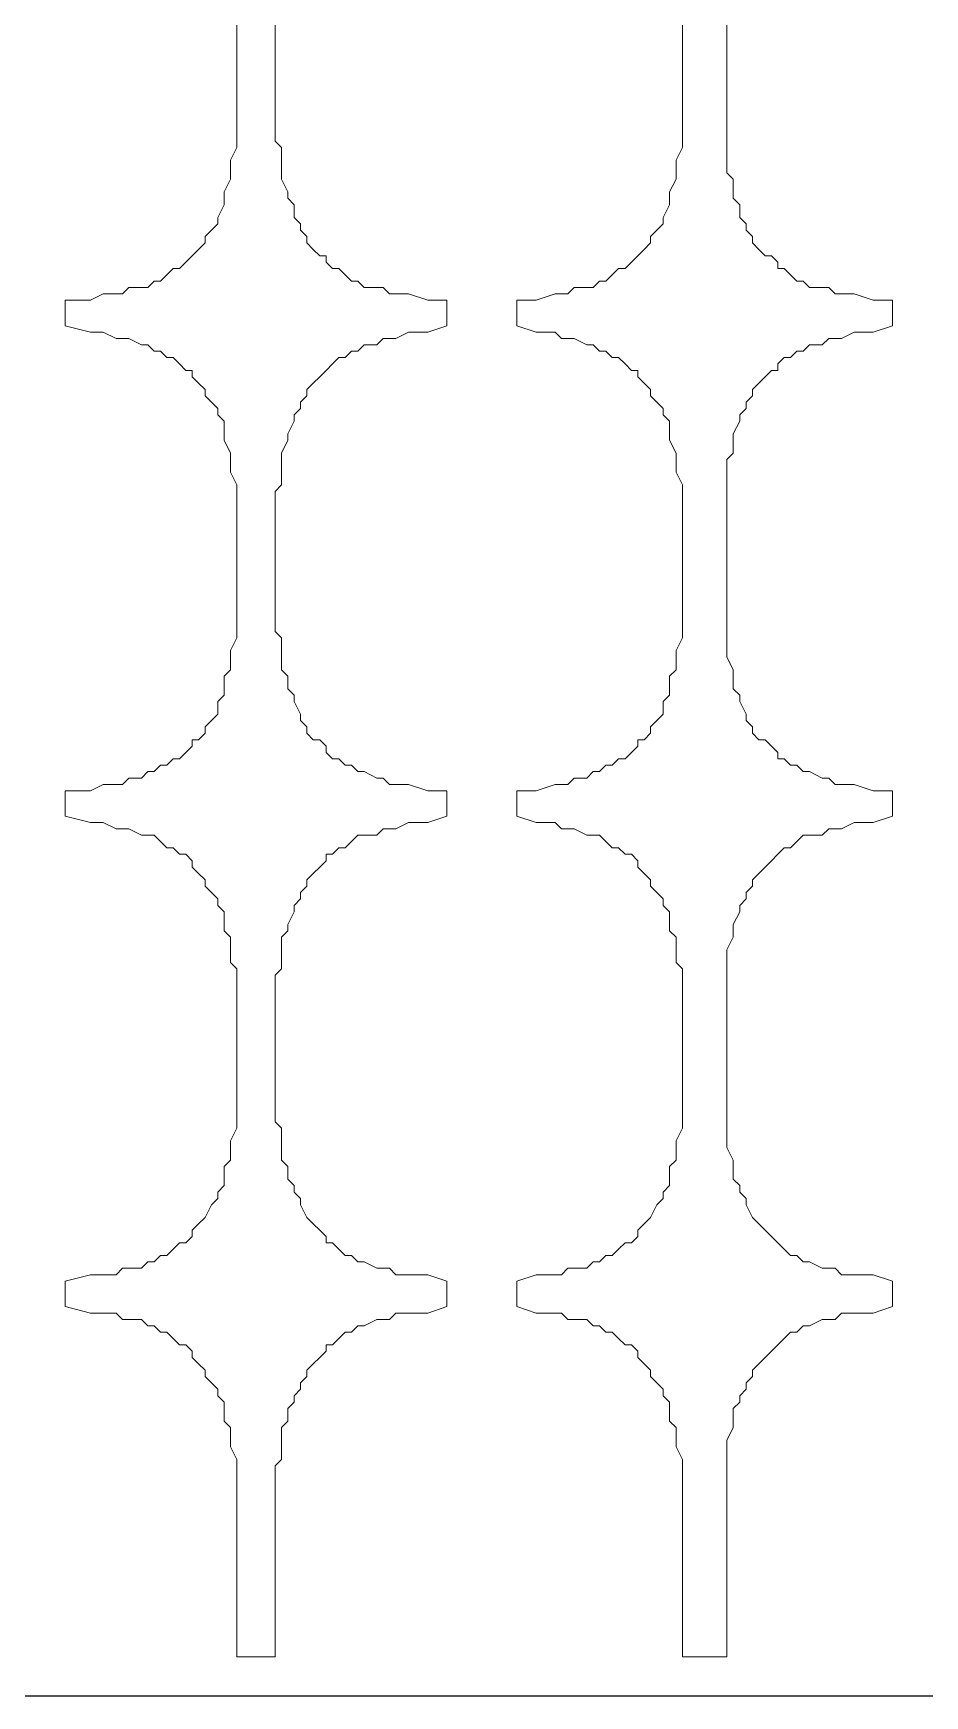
# Model space of a CAD drawing. Extents: x -66030 to 95157, y -13132 to 45879.
# Drawn here: x 20769 to 21317, y 24423 to 25442 of the extents above; entities that cross this region are included whole.
import ezdxf

# ---------------------------------------------------------------- set-up
doc = ezdxf.new("R2010")
doc.units = 0
doc.header["$LTSCALE"] = 100
doc.header["$MEASUREMENT"] = 0
doc.layers.get('0').update_dxf_attribs({"linetype": 'CONTINUOUS'})
doc.layers.add('3', color=11, linetype='CONTINUOUS')

msp = doc.modelspace()

# ---------------------------------------------------------------- linework, layer by layer
at = {"lineweight": 0}
for points in [[(20917.8, 25462), (20917.8, 25376), (20921.7, 25372.1), (20921.7, 25364.3), (20921.7, 25356.5), (20921.7, 25352.6), (20925.6, 25344.8), (20925.6, 25340.9), (20929.5, 25337), (20929.5, 25329.2), (20933.4, 25325.3), (20933.4, 25321.3), (20937.3, 25317.4), (20937.3, 25313.5), (20941.3, 25309.6), (20945.2, 25305.7), (20949.1, 25305.7), (20949.1, 25301.8), (20953, 25297.9), (20956.9, 25297.9), (20960.8, 25294), (20964.7, 25290.1), (20968.6, 25290.1), (20972.5, 25286.2), (20980.3, 25286.2), (20984.2, 25286.2), (20988.1, 25282.3), (20992, 25282.3), (20999.8, 25282.3), (21011.6, 25278.4), (21023.3, 25278.4), (21023.3, 25262.8), (21011.6, 25258.9), (20999.8, 25258.9), (20992, 25254.9), (20988.1, 25254.9), (20984.2, 25254.9), (20980.3, 25251), (20972.5, 25251), (20968.6, 25247.1), (20964.7, 25247.1), (20960.8, 25243.2), (20956.9, 25243.2), (20953, 25239.3), (20949.1, 25235.4), (20949.1, 25235.4), (20945.2, 25231.5), (20941.3, 25227.6), (20937.3, 25223.7), (20937.3, 25219.8), (20933.4, 25215.9), (20933.4, 25212), (20929.5, 25208.1), (20929.5, 25204.2), (20925.6, 25196.4), (20925.6, 25192.5), (20921.7, 25184.6), (20921.7, 25180.7), (20921.7, 25172.9), (20921.7, 25165.1), (20917.8, 25161.2), (20917.8, 25075.3), (20921.7, 25071.4), (20921.7, 25063.6), (20921.7, 25059.7), (20921.7, 25051.8), (20925.6, 25047.9), (20925.6, 25040.1), (20929.5, 25036.2), (20929.5, 25032.3), (20933.4, 25024.5), (20933.4, 25020.6), (20937.3, 25016.7), (20937.3, 25012.8), (20941.3, 25008.9), (20945.2, 25008.9), (20949.1, 25005), (20949.1, 25001.1), (20953, 24997.2), (20956.9, 24997.2), (20960.8, 24993.2), (20964.7, 24993.2), (20968.6, 24989.3), (20972.5, 24989.3), (20980.3, 24985.4), (20984.2, 24985.4), (20988.1, 24981.5), (20992, 24981.5), (20999.8, 24981.5), (21011.6, 24977.6), (21023.3, 24977.6), (21023.3, 24962), (21011.6, 24958.1), (20999.8, 24958.1), (20992, 24954.2), (20988.1, 24954.2), (20984.2, 24954.2), (20980.3, 24950.3), (20972.5, 24950.3), (20968.6, 24950.3), (20964.7, 24946.4), (20960.8, 24942.5), (20956.9, 24942.5), (20953, 24938.6), (20949.1, 24938.6), (20949.1, 24934.7), (20945.2, 24930.8), (20941.3, 24926.8), (20937.3, 24922.9), (20937.3, 24919), (20933.4, 24915.1), (20933.4, 24911.2), (20929.5, 24907.3), (20929.5, 24903.4), (20925.6, 24895.6), (20925.6, 24891.7), (20921.7, 24887.8), (20921.7, 24880), (20921.7, 24872.2), (20921.7, 24868.3), (20917.8, 24864.4), (20917.8, 24774.5), (20921.7, 24770.6), (20921.7, 24762.8), (20921.7, 24758.9), (20921.7, 24751.1), (20925.6, 24747.2), (20925.6, 24739.4), (20929.5, 24735.5), (20929.5, 24731.5), (20933.4, 24727.6), (20933.4, 24723.7), (20937.3, 24715.9), (20937.3, 24715.9), (20941.3, 24712), (20945.2, 24708.1), (20949.1, 24704.2), (20949.1, 24700.3), (20953, 24700.3), (20956.9, 24696.4), (20960.8, 24692.5), (20964.7, 24692.5), (20968.6, 24688.6), (20972.5, 24688.6), (20980.3, 24684.7), (20984.2, 24684.7), (20988.1, 24684.7), (20992, 24680.8), (20999.8, 24680.8), (21011.6, 24680.8), (21023.3, 24676.9), (21023.3, 24661.2), (21011.6, 24657.3), (20999.8, 24657.3), (20992, 24657.3), (20988.1, 24653.4), (20984.2, 24653.4), (20980.3, 24653.4), (20972.5, 24649.5), (20968.6, 24649.5), (20964.7, 24645.6), (20960.8, 24645.6), (20956.9, 24641.7), (20953, 24637.8), (20949.1, 24637.8), (20949.1, 24633.9), (20945.2, 24630), (20941.3, 24626.1), (20937.3, 24622.2), (20937.3, 24618.3), (20933.4, 24614.4), (20933.4, 24610.5), (20929.5, 24606.6), (20929.5, 24602.7), (20925.6, 24598.7), (20925.6, 24590.9), (20921.7, 24587), (20921.7, 24579.2), (20921.7, 24575.3), (20921.7, 24567.5), (20917.8, 24563.6), (20917.8, 24446.4), (20894.4, 24446.4), (20894.4, 24563.6), (20894.4, 24567.5), (20890.5, 24575.3), (20890.5, 24579.2), (20890.5, 24587), (20886.6, 24590.9), (20886.6, 24598.7), (20886.6, 24602.7), (20882.7, 24606.6), (20882.7, 24610.5), (20878.8, 24614.4), (20874.9, 24618.3), (20874.9, 24622.2), (20870.9, 24626.1), (20867, 24630), (20867, 24633.9), (20863.1, 24637.8), (20859.2, 24637.8), (20855.3, 24641.7), (20851.4, 24645.6), (20847.5, 24645.6), (20843.6, 24649.5), (20839.7, 24649.5), (20835.8, 24653.4), (20828, 24653.4), (20824.1, 24653.4), (20820.2, 24657.3), (20812.4, 24657.3), (20804.5, 24657.3), (20788.9, 24661.2), (20788.9, 24676.9), (20804.5, 24680.8), (20812.4, 24680.8), (20820.2, 24680.8), (20824.1, 24684.7), (20828, 24684.7), (20835.8, 24684.7), (20839.7, 24688.6), (20843.6, 24688.6), (20847.5, 24692.5), (20851.4, 24692.5), (20855.3, 24696.4), (20859.2, 24700.3), (20863.1, 24700.3), (20867, 24704.2), (20867, 24708.1), (20870.9, 24712), (20874.9, 24715.9), (20874.9, 24715.9), (20878.8, 24723.7), (20882.7, 24727.6), (20882.7, 24731.5), (20886.6, 24735.5), (20886.6, 24739.4), (20886.6, 24747.2), (20890.5, 24751.1), (20890.5, 24758.9), (20890.5, 24762.8), (20894.4, 24770.6), (20894.4, 24774.5), (20894.4, 24864.4), (20894.4, 24868.3), (20890.5, 24872.2), (20890.5, 24880), (20890.5, 24887.8), (20886.6, 24891.7), (20886.6, 24895.6), (20886.6, 24903.4), (20882.7, 24907.3), (20882.7, 24911.2), (20878.8, 24915.1), (20874.9, 24919), (20874.9, 24922.9), (20870.9, 24926.8), (20867, 24930.8), (20867, 24934.7), (20863.1, 24938.6), (20859.2, 24938.6), (20855.3, 24942.5), (20851.4, 24942.5), (20847.5, 24946.4), (20843.6, 24950.3), (20839.7, 24950.3), (20835.8, 24950.3), (20828, 24954.2), (20824.1, 24954.2), (20820.2, 24954.2), (20812.4, 24958.1), (20804.5, 24958.1), (20788.9, 24962), (20788.9, 24977.6), (20804.5, 24977.6), (20812.4, 24981.5), (20820.2, 24981.5), (20824.1, 24981.5), (20828, 24985.4), (20835.8, 24985.4), (20839.7, 24989.3), (20843.6, 24989.3), (20847.5, 24993.2), (20851.4, 24993.2), (20855.3, 24997.2), (20859.2, 24997.2), (20863.1, 25001.1), (20867, 25005), (20867, 25008.9), (20870.9, 25008.9), (20874.9, 25012.8), (20874.9, 25016.7), (20878.8, 25020.6), (20882.7, 25024.5), (20882.7, 25032.3), (20886.6, 25036.2), (20886.6, 25040.1), (20886.6, 25047.9), (20890.5, 25051.8), (20890.5, 25059.7), (20890.5, 25063.6), (20894.4, 25071.4), (20894.4, 25075.3), (20894.4, 25161.2), (20894.4, 25165.1), (20890.5, 25172.9), (20890.5, 25180.7), (20890.5, 25184.6), (20886.6, 25192.5), (20886.6, 25196.4), (20886.6, 25204.2), (20882.7, 25208.1), (20882.7, 25212), (20878.8, 25215.9), (20874.9, 25219.8), (20874.9, 25223.7), (20870.9, 25227.6), (20867, 25231.5), (20867, 25235.4), (20863.1, 25235.4), (20859.2, 25239.3), (20855.3, 25243.2), (20851.4, 25243.2), (20847.5, 25247.1), (20843.6, 25247.1), (20839.7, 25251), (20835.8, 25251), (20828, 25254.9), (20824.1, 25254.9), (20820.2, 25254.9), (20812.4, 25258.9), (20804.5, 25258.9), (20788.9, 25262.8), (20788.9, 25278.4), (20804.5, 25278.4), (20812.4, 25282.3), (20820.2, 25282.3), (20824.1, 25282.3), (20828, 25286.2), (20835.8, 25286.2), (20839.7, 25286.2), (20843.6, 25290.1), (20847.5, 25290.1), (20851.4, 25294), (20855.3, 25297.9), (20859.2, 25297.9), (20863.1, 25301.8), (20867, 25305.7), (20867, 25305.7), (20870.9, 25309.6), (20874.9, 25313.5), (20874.9, 25317.4), (20878.8, 25321.3), (20882.7, 25325.3), (20882.7, 25329.2), (20886.6, 25337), (20886.6, 25340.9), (20886.6, 25344.8), (20890.5, 25352.6), (20890.5, 25356.5), (20890.5, 25364.3), (20894.4, 25372.1), (20894.4, 25376), (20894.4, 25462)], [(20917.8, 25462), (20917.8, 25376), (20921.7, 25372.1), (20921.7, 25364.3), (20921.7, 25356.5), (20921.7, 25352.6), (20925.6, 25344.8), (20925.6, 25340.9), (20929.5, 25337), (20929.5, 25329.2), (20933.4, 25325.3), (20933.4, 25321.3), (20937.3, 25317.4), (20937.3, 25313.5), (20941.3, 25309.6), (20945.2, 25305.7), (20949.1, 25305.7), (20949.1, 25301.8), (20953, 25297.9), (20956.9, 25297.9), (20960.8, 25294), (20964.7, 25290.1), (20968.6, 25290.1), (20972.5, 25286.2), (20980.3, 25286.2), (20984.2, 25286.2), (20988.1, 25282.3), (20992, 25282.3), (20999.8, 25282.3), (21011.6, 25278.4), (21023.3, 25278.4), (21023.3, 25262.8), (21011.6, 25258.9), (20999.8, 25258.9), (20992, 25254.9), (20988.1, 25254.9), (20984.2, 25254.9), (20980.3, 25251), (20972.5, 25251), (20968.6, 25247.1), (20964.7, 25247.1), (20960.8, 25243.2), (20956.9, 25243.2), (20953, 25239.3), (20949.1, 25235.4), (20949.1, 25235.4), (20945.2, 25231.5), (20941.3, 25227.6), (20937.3, 25223.7), (20937.3, 25219.8), (20933.4, 25215.9), (20933.4, 25212), (20929.5, 25208.1), (20929.5, 25204.2), (20925.6, 25196.4), (20925.6, 25192.5), (20921.7, 25184.6), (20921.7, 25180.7), (20921.7, 25172.9), (20921.7, 25165.1), (20917.8, 25161.2), (20917.8, 25075.3), (20921.7, 25071.4), (20921.7, 25063.6), (20921.7, 25059.7), (20921.7, 25051.8), (20925.6, 25047.9), (20925.6, 25040.1), (20929.5, 25036.2), (20929.5, 25032.3), (20933.4, 25024.5), (20933.4, 25020.6), (20937.3, 25016.7), (20937.3, 25012.8), (20941.3, 25008.9), (20945.2, 25008.9), (20949.1, 25005), (20949.1, 25001.1), (20953, 24997.2), (20956.9, 24997.2), (20960.8, 24993.2), (20964.7, 24993.2), (20968.6, 24989.3), (20972.5, 24989.3), (20980.3, 24985.4), (20984.2, 24985.4), (20988.1, 24981.5), (20992, 24981.5), (20999.8, 24981.5), (21011.6, 24977.6), (21023.3, 24977.6), (21023.3, 24962), (21011.6, 24958.1), (20999.8, 24958.1), (20992, 24954.2), (20988.1, 24954.2), (20984.2, 24954.2), (20980.3, 24950.3), (20972.5, 24950.3), (20968.6, 24950.3), (20964.7, 24946.4), (20960.8, 24942.5), (20956.9, 24942.5), (20953, 24938.6), (20949.1, 24938.6), (20949.1, 24934.7), (20945.2, 24930.8), (20941.3, 24926.8), (20937.3, 24922.9), (20937.3, 24919), (20933.4, 24915.1), (20933.4, 24911.2), (20929.5, 24907.3), (20929.5, 24903.4), (20925.6, 24895.6), (20925.6, 24891.7), (20921.7, 24887.8), (20921.7, 24880), (20921.7, 24872.2), (20921.7, 24868.3), (20917.8, 24864.4), (20917.8, 24774.5), (20921.7, 24770.6), (20921.7, 24762.8), (20921.7, 24758.9), (20921.7, 24751.1), (20925.6, 24747.2), (20925.6, 24739.4), (20929.5, 24735.5), (20929.5, 24731.5), (20933.4, 24727.6), (20933.4, 24723.7), (20937.3, 24715.9), (20937.3, 24715.9), (20941.3, 24712), (20945.2, 24708.1), (20949.1, 24704.2), (20949.1, 24700.3), (20953, 24700.3), (20956.9, 24696.4), (20960.8, 24692.5), (20964.7, 24692.5), (20968.6, 24688.6), (20972.5, 24688.6), (20980.3, 24684.7), (20984.2, 24684.7), (20988.1, 24684.7), (20992, 24680.8), (20999.8, 24680.8), (21011.6, 24680.8), (21023.3, 24676.9), (21023.3, 24661.2), (21011.6, 24657.3), (20999.8, 24657.3), (20992, 24657.3), (20988.1, 24653.4), (20984.2, 24653.4), (20980.3, 24653.4), (20972.5, 24649.5), (20968.6, 24649.5), (20964.7, 24645.6), (20960.8, 24645.6), (20956.9, 24641.7), (20953, 24637.8), (20949.1, 24637.8), (20949.1, 24633.9), (20945.2, 24630), (20941.3, 24626.1), (20937.3, 24622.2), (20937.3, 24618.3), (20933.4, 24614.4), (20933.4, 24610.5), (20929.5, 24606.6), (20929.5, 24602.7), (20925.6, 24598.7), (20925.6, 24590.9), (20921.7, 24587), (20921.7, 24579.2), (20921.7, 24575.3), (20921.7, 24567.5), (20917.8, 24563.6), (20917.8, 24446.4), (20894.4, 24446.4), (20894.4, 24563.6), (20894.4, 24567.5), (20890.5, 24575.3), (20890.5, 24579.2), (20890.5, 24587), (20886.6, 24590.9), (20886.6, 24598.7), (20886.6, 24602.7), (20882.7, 24606.6), (20882.7, 24610.5), (20878.8, 24614.4), (20874.9, 24618.3), (20874.9, 24622.2), (20870.9, 24626.1), (20867, 24630), (20867, 24633.9), (20863.1, 24637.8), (20859.2, 24637.8), (20855.3, 24641.7), (20851.4, 24645.6), (20847.5, 24645.6), (20843.6, 24649.5), (20839.7, 24649.5), (20835.8, 24653.4), (20828, 24653.4), (20824.1, 24653.4), (20820.2, 24657.3), (20812.4, 24657.3), (20804.5, 24657.3), (20788.9, 24661.2), (20788.9, 24676.9), (20804.5, 24680.8), (20812.4, 24680.8), (20820.2, 24680.8), (20824.1, 24684.7), (20828, 24684.7), (20835.8, 24684.7), (20839.7, 24688.6), (20843.6, 24688.6), (20847.5, 24692.5), (20851.4, 24692.5), (20855.3, 24696.4), (20859.2, 24700.3), (20863.1, 24700.3), (20867, 24704.2), (20867, 24708.1), (20870.9, 24712), (20874.9, 24715.9), (20874.9, 24715.9), (20878.8, 24723.7), (20882.7, 24727.6), (20882.7, 24731.5), (20886.6, 24735.5), (20886.6, 24739.4), (20886.6, 24747.2), (20890.5, 24751.1), (20890.5, 24758.9), (20890.5, 24762.8), (20894.4, 24770.6), (20894.4, 24774.5), (20894.4, 24864.4), (20894.4, 24868.3), (20890.5, 24872.2), (20890.5, 24880), (20890.5, 24887.8), (20886.6, 24891.7), (20886.6, 24895.6), (20886.6, 24903.4), (20882.7, 24907.3), (20882.7, 24911.2), (20878.8, 24915.1), (20874.9, 24919), (20874.9, 24922.9), (20870.9, 24926.8), (20867, 24930.8), (20867, 24934.7), (20863.1, 24938.6), (20859.2, 24938.6), (20855.3, 24942.5), (20851.4, 24942.5), (20847.5, 24946.4), (20843.6, 24950.3), (20839.7, 24950.3), (20835.8, 24950.3), (20828, 24954.2), (20824.1, 24954.2), (20820.2, 24954.2), (20812.4, 24958.1), (20804.5, 24958.1), (20788.9, 24962), (20788.9, 24977.6), (20804.5, 24977.6), (20812.4, 24981.5), (20820.2, 24981.5), (20824.1, 24981.5), (20828, 24985.4), (20835.8, 24985.4), (20839.7, 24989.3), (20843.6, 24989.3), (20847.5, 24993.2), (20851.4, 24993.2), (20855.3, 24997.2), (20859.2, 24997.2), (20863.1, 25001.1), (20867, 25005), (20867, 25008.9), (20870.9, 25008.9), (20874.9, 25012.8), (20874.9, 25016.7), (20878.8, 25020.6), (20882.7, 25024.5), (20882.7, 25032.3), (20886.6, 25036.2), (20886.6, 25040.1), (20886.6, 25047.9), (20890.5, 25051.8), (20890.5, 25059.7), (20890.5, 25063.6), (20894.4, 25071.4), (20894.4, 25075.3), (20894.4, 25161.2), (20894.4, 25165.1), (20890.5, 25172.9), (20890.5, 25180.7), (20890.5, 25184.6), (20886.6, 25192.5), (20886.6, 25196.4), (20886.6, 25204.2), (20882.7, 25208.1), (20882.7, 25212), (20878.8, 25215.9), (20874.9, 25219.8), (20874.9, 25223.7), (20870.9, 25227.6), (20867, 25231.5), (20867, 25235.4), (20863.1, 25235.4), (20859.2, 25239.3), (20855.3, 25243.2), (20851.4, 25243.2), (20847.5, 25247.1), (20843.6, 25247.1), (20839.7, 25251), (20835.8, 25251), (20828, 25254.9), (20824.1, 25254.9), (20820.2, 25254.9), (20812.4, 25258.9), (20804.5, 25258.9), (20788.9, 25262.8), (20788.9, 25278.4), (20804.5, 25278.4), (20812.4, 25282.3), (20820.2, 25282.3), (20824.1, 25282.3), (20828, 25286.2), (20835.8, 25286.2), (20839.7, 25286.2), (20843.6, 25290.1), (20847.5, 25290.1), (20851.4, 25294), (20855.3, 25297.9), (20859.2, 25297.9), (20863.1, 25301.8), (20867, 25305.7), (20867, 25305.7), (20870.9, 25309.6), (20874.9, 25313.5), (20874.9, 25317.4), (20878.8, 25321.3), (20882.7, 25325.3), (20882.7, 25329.2), (20886.6, 25337), (20886.6, 25340.9), (20886.6, 25344.8), (20890.5, 25352.6), (20890.5, 25356.5), (20890.5, 25364.3), (20894.4, 25372.1), (20894.4, 25376), (20894.4, 25462)], [(21195.1, 25462), (21195.1, 25376), (21195.1, 25372.1), (21195.1, 25364.3), (21195.1, 25356.5), (21199, 25352.6), (21199, 25344.8), (21199, 25340.9), (21203, 25337), (21203, 25329.2), (21206.9, 25325.3), (21206.9, 25321.3), (21210.8, 25317.4), (21210.8, 25313.5), (21214.7, 25309.6), (21218.6, 25305.7), (21222.5, 25305.7), (21226.4, 25301.8), (21226.4, 25297.9), (21230.3, 25297.9), (21234.2, 25294), (21238.1, 25290.1), (21242, 25290.1), (21245.9, 25286.2), (21253.7, 25286.2), (21257.6, 25286.2), (21261.5, 25282.3), (21265.4, 25282.3), (21273.3, 25282.3), (21285, 25278.4), (21296.7, 25278.4), (21296.7, 25262.8), (21285, 25258.9), (21273.3, 25258.9), (21265.4, 25254.9), (21261.5, 25254.9), (21257.6, 25254.9), (21253.7, 25251), (21245.9, 25251), (21242, 25247.1), (21238.1, 25247.1), (21234.2, 25243.2), (21230.3, 25243.2), (21226.4, 25239.3), (21226.4, 25235.4), (21222.5, 25235.4), (21218.6, 25231.5), (21214.7, 25227.6), (21210.8, 25223.7), (21210.8, 25219.8), (21206.9, 25215.9), (21206.9, 25212), (21203, 25208.1), (21203, 25204.2), (21199, 25196.4), (21199, 25192.5), (21199, 25184.6), (21195.1, 25180.7), (21195.1, 25172.9), (21195.1, 25165.1), (21195.1, 25161.2), (21195.1, 25075.3), (21195.1, 25071.4), (21195.1, 25063.6), (21195.1, 25059.7), (21199, 25051.8), (21199, 25047.9), (21199, 25040.1), (21203, 25036.2), (21203, 25032.3), (21206.9, 25024.5), (21206.9, 25020.6), (21210.8, 25016.7), (21210.8, 25012.8), (21214.7, 25008.9), (21218.6, 25008.9), (21222.5, 25005), (21226.4, 25001.1), (21226.4, 24997.2), (21230.3, 24997.2), (21234.2, 24993.2), (21238.1, 24993.2), (21242, 24989.3), (21245.9, 24989.3), (21253.7, 24985.4), (21257.6, 24985.4), (21261.5, 24981.5), (21265.4, 24981.5), (21273.3, 24981.5), (21285, 24977.6), (21296.7, 24977.6), (21296.7, 24962), (21285, 24958.1), (21273.3, 24958.1), (21265.4, 24954.2), (21261.5, 24954.2), (21257.6, 24954.2), (21253.7, 24950.3), (21245.9, 24950.3), (21242, 24950.3), (21238.1, 24946.4), (21234.2, 24942.5), (21230.3, 24942.5), (21226.4, 24938.6), (21226.4, 24938.6), (21222.5, 24934.7), (21218.6, 24930.8), (21214.7, 24926.8), (21210.8, 24922.9), (21210.8, 24919), (21206.9, 24915.1), (21206.9, 24911.2), (21203, 24907.3), (21203, 24903.4), (21199, 24895.6), (21199, 24891.7), (21199, 24887.8), (21195.1, 24880), (21195.1, 24872.2), (21195.1, 24868.3), (21195.1, 24864.4), (21195.1, 24774.5), (21195.1, 24770.6), (21195.1, 24762.8), (21195.1, 24758.9), (21199, 24751.1), (21199, 24747.2), (21199, 24739.4), (21203, 24735.5), (21203, 24731.5), (21206.9, 24727.6), (21206.9, 24723.7), (21210.8, 24715.9), (21210.8, 24715.9), (21214.7, 24712), (21218.6, 24708.1), (21222.5, 24704.2), (21226.4, 24700.3), (21226.4, 24700.3), (21230.3, 24696.4), (21234.2, 24692.5), (21238.1, 24692.5), (21242, 24688.6), (21245.9, 24688.6), (21253.7, 24684.7), (21257.6, 24684.7), (21261.5, 24684.7), (21265.4, 24680.8), (21273.3, 24680.8), (21285, 24680.8), (21296.7, 24676.9), (21296.7, 24661.2), (21285, 24657.3), (21273.3, 24657.3), (21265.4, 24657.3), (21261.5, 24653.4), (21257.6, 24653.4), (21253.7, 24653.4), (21245.9, 24649.5), (21242, 24649.5), (21238.1, 24645.6), (21234.2, 24645.6), (21230.3, 24641.7), (21226.4, 24637.8), (21226.4, 24637.8), (21222.5, 24633.9), (21218.6, 24630), (21214.7, 24626.1), (21210.8, 24622.2), (21210.8, 24618.3), (21206.9, 24614.4), (21206.9, 24610.5), (21203, 24606.6), (21203, 24602.7), (21199, 24598.7), (21199, 24590.9), (21199, 24587), (21195.1, 24579.2), (21195.1, 24575.3), (21195.1, 24567.5), (21195.1, 24563.6), (21195.1, 24446.4), (21167.8, 24446.4), (21167.8, 24563.6), (21167.8, 24567.5), (21163.9, 24575.3), (21163.9, 24579.2), (21163.9, 24587), (21160, 24590.9), (21160, 24598.7), (21160, 24602.7), (21156.1, 24606.6), (21156.1, 24610.5), (21152.2, 24614.4), (21148.3, 24618.3), (21148.3, 24622.2), (21144.4, 24626.1), (21140.5, 24630), (21140.5, 24633.9), (21136.6, 24637.8), (21132.6, 24637.8), (21128.7, 24641.7), (21124.8, 24645.6), (21120.9, 24645.6), (21117, 24649.5), (21113.1, 24649.5), (21109.2, 24653.4), (21101.4, 24653.4), (21097.5, 24653.4), (21093.6, 24657.3), (21089.7, 24657.3), (21078, 24657.3), (21066.2, 24661.2), (21066.2, 24676.9), (21078, 24680.8), (21089.7, 24680.8), (21093.6, 24680.8), (21097.5, 24684.7), (21101.4, 24684.7), (21109.2, 24684.7), (21113.1, 24688.6), (21117, 24688.6), (21120.9, 24692.5), (21124.8, 24692.5), (21128.7, 24696.4), (21132.6, 24700.3), (21136.6, 24700.3), (21140.5, 24704.2), (21140.5, 24708.1), (21144.4, 24712), (21148.3, 24715.9), (21148.3, 24715.9), (21152.2, 24723.7), (21156.1, 24727.6), (21156.1, 24731.5), (21160, 24735.5), (21160, 24739.4), (21160, 24747.2), (21163.9, 24751.1), (21163.9, 24758.9), (21163.9, 24762.8), (21167.8, 24770.6), (21167.8, 24774.5), (21167.8, 24864.4), (21167.8, 24868.3), (21163.9, 24872.2), (21163.9, 24880), (21163.9, 24887.8), (21160, 24891.7), (21160, 24895.6), (21160, 24903.4), (21156.1, 24907.3), (21156.1, 24911.2), (21152.2, 24915.1), (21148.3, 24919), (21148.3, 24922.9), (21144.4, 24926.8), (21140.5, 24930.8), (21140.5, 24934.7), (21136.6, 24938.6), (21132.6, 24938.6), (21128.7, 24942.5), (21124.8, 24942.5), (21120.9, 24946.4), (21117, 24950.3), (21113.1, 24950.3), (21109.2, 24950.3), (21101.4, 24954.2), (21097.5, 24954.2), (21093.6, 24954.2), (21089.7, 24958.1), (21078, 24958.1), (21066.2, 24962), (21066.2, 24977.6), (21078, 24977.6), (21089.7, 24981.5), (21093.6, 24981.5), (21097.5, 24981.5), (21101.4, 24985.4), (21109.2, 24985.4), (21113.1, 24989.3), (21117, 24989.3), (21120.9, 24993.2), (21124.8, 24993.2), (21128.7, 24997.2), (21132.6, 24997.2), (21136.6, 25001.1), (21140.5, 25005), (21140.5, 25008.9), (21144.4, 25008.9), (21148.3, 25012.8), (21148.3, 25016.7), (21152.2, 25020.6), (21156.1, 25024.5), (21156.1, 25032.3), (21160, 25036.2), (21160, 25040.1), (21160, 25047.9), (21163.9, 25051.8), (21163.9, 25059.7), (21163.9, 25063.6), (21167.8, 25071.4), (21167.8, 25075.3), (21167.8, 25161.2), (21167.8, 25165.1), (21163.9, 25172.9), (21163.9, 25180.7), (21163.9, 25184.6), (21160, 25192.5), (21160, 25196.4), (21160, 25204.2), (21156.1, 25208.1), (21156.1, 25212), (21152.2, 25215.9), (21148.3, 25219.8), (21148.3, 25223.7), (21144.4, 25227.6), (21140.5, 25231.5), (21140.5, 25235.4), (21136.6, 25235.4), (21132.6, 25239.3), (21128.7, 25243.2), (21124.8, 25243.2), (21120.9, 25247.1), (21117, 25247.1), (21113.1, 25251), (21109.2, 25251), (21101.4, 25254.9), (21097.5, 25254.9), (21093.6, 25254.9), (21089.7, 25258.9), (21078, 25258.9), (21066.2, 25262.8), (21066.2, 25278.4), (21078, 25278.4), (21089.7, 25282.3), (21093.6, 25282.3), (21097.5, 25282.3), (21101.4, 25286.2), (21109.2, 25286.2), (21113.1, 25286.2), (21117, 25290.1), (21120.9, 25290.1), (21124.8, 25294), (21128.7, 25297.9), (21132.6, 25297.9), (21136.6, 25301.8), (21140.5, 25305.7), (21140.5, 25305.7), (21144.4, 25309.6), (21148.3, 25313.5), (21148.3, 25317.4), (21152.2, 25321.3), (21156.1, 25325.3), (21156.1, 25329.2), (21160, 25337), (21160, 25340.9), (21160, 25344.8), (21163.9, 25352.6), (21163.9, 25356.5), (21163.9, 25364.3), (21167.8, 25372.1), (21167.8, 25376), (21167.8, 25462)], [(21195.1, 25462), (21195.1, 25376), (21195.1, 25372.1), (21195.1, 25364.3), (21195.1, 25356.5), (21199, 25352.6), (21199, 25344.8), (21199, 25340.9), (21203, 25337), (21203, 25329.2), (21206.9, 25325.3), (21206.9, 25321.3), (21210.8, 25317.4), (21210.8, 25313.5), (21214.7, 25309.6), (21218.6, 25305.7), (21222.5, 25305.7), (21226.4, 25301.8), (21226.4, 25297.9), (21230.3, 25297.9), (21234.2, 25294), (21238.1, 25290.1), (21242, 25290.1), (21245.9, 25286.2), (21253.7, 25286.2), (21257.6, 25286.2), (21261.5, 25282.3), (21265.4, 25282.3), (21273.3, 25282.3), (21285, 25278.4), (21296.7, 25278.4), (21296.7, 25262.8), (21285, 25258.9), (21273.3, 25258.9), (21265.4, 25254.9), (21261.5, 25254.9), (21257.6, 25254.9), (21253.7, 25251), (21245.9, 25251), (21242, 25247.1), (21238.1, 25247.1), (21234.2, 25243.2), (21230.3, 25243.2), (21226.4, 25239.3), (21226.4, 25235.4), (21222.5, 25235.4), (21218.6, 25231.5), (21214.7, 25227.6), (21210.8, 25223.7), (21210.8, 25219.8), (21206.9, 25215.9), (21206.9, 25212), (21203, 25208.1), (21203, 25204.2), (21199, 25196.4), (21199, 25192.5), (21199, 25184.6), (21195.1, 25180.7), (21195.1, 25172.9), (21195.1, 25165.1), (21195.1, 25161.2), (21195.1, 25075.3), (21195.1, 25071.4), (21195.1, 25063.6), (21195.1, 25059.7), (21199, 25051.8), (21199, 25047.9), (21199, 25040.1), (21203, 25036.2), (21203, 25032.3), (21206.9, 25024.5), (21206.9, 25020.6), (21210.8, 25016.7), (21210.8, 25012.8), (21214.7, 25008.9), (21218.6, 25008.9), (21222.5, 25005), (21226.4, 25001.1), (21226.4, 24997.2), (21230.3, 24997.2), (21234.2, 24993.2), (21238.1, 24993.2), (21242, 24989.3), (21245.9, 24989.3), (21253.7, 24985.4), (21257.6, 24985.4), (21261.5, 24981.5), (21265.4, 24981.5), (21273.3, 24981.5), (21285, 24977.6), (21296.7, 24977.6), (21296.7, 24962), (21285, 24958.1), (21273.3, 24958.1), (21265.4, 24954.2), (21261.5, 24954.2), (21257.6, 24954.2), (21253.7, 24950.3), (21245.9, 24950.3), (21242, 24950.3), (21238.1, 24946.4), (21234.2, 24942.5), (21230.3, 24942.5), (21226.4, 24938.6), (21226.4, 24938.6), (21222.5, 24934.7), (21218.6, 24930.8), (21214.7, 24926.8), (21210.8, 24922.9), (21210.8, 24919), (21206.9, 24915.1), (21206.9, 24911.2), (21203, 24907.3), (21203, 24903.4), (21199, 24895.6), (21199, 24891.7), (21199, 24887.8), (21195.1, 24880), (21195.1, 24872.2), (21195.1, 24868.3), (21195.1, 24864.4), (21195.1, 24774.5), (21195.1, 24770.6), (21195.1, 24762.8), (21195.1, 24758.9), (21199, 24751.1), (21199, 24747.2), (21199, 24739.4), (21203, 24735.5), (21203, 24731.5), (21206.9, 24727.6), (21206.9, 24723.7), (21210.8, 24715.9), (21210.8, 24715.9), (21214.7, 24712), (21218.6, 24708.1), (21222.5, 24704.2), (21226.4, 24700.3), (21226.4, 24700.3), (21230.3, 24696.4), (21234.2, 24692.5), (21238.1, 24692.5), (21242, 24688.6), (21245.9, 24688.6), (21253.7, 24684.7), (21257.6, 24684.7), (21261.5, 24684.7), (21265.4, 24680.8), (21273.3, 24680.8), (21285, 24680.8), (21296.7, 24676.9), (21296.7, 24661.2), (21285, 24657.3), (21273.3, 24657.3), (21265.4, 24657.3), (21261.5, 24653.4), (21257.6, 24653.4), (21253.7, 24653.4), (21245.9, 24649.5), (21242, 24649.5), (21238.1, 24645.6), (21234.2, 24645.6), (21230.3, 24641.7), (21226.4, 24637.8), (21226.4, 24637.8), (21222.5, 24633.9), (21218.6, 24630), (21214.7, 24626.1), (21210.8, 24622.2), (21210.8, 24618.3), (21206.9, 24614.4), (21206.9, 24610.5), (21203, 24606.6), (21203, 24602.7), (21199, 24598.7), (21199, 24590.9), (21199, 24587), (21195.1, 24579.2), (21195.1, 24575.3), (21195.1, 24567.5), (21195.1, 24563.6), (21195.1, 24446.4), (21167.8, 24446.4), (21167.8, 24563.6), (21167.8, 24567.5), (21163.9, 24575.3), (21163.9, 24579.2), (21163.9, 24587), (21160, 24590.9), (21160, 24598.7), (21160, 24602.7), (21156.1, 24606.6), (21156.1, 24610.5), (21152.2, 24614.4), (21148.3, 24618.3), (21148.3, 24622.2), (21144.4, 24626.1), (21140.5, 24630), (21140.5, 24633.9), (21136.6, 24637.8), (21132.6, 24637.8), (21128.7, 24641.7), (21124.8, 24645.6), (21120.9, 24645.6), (21117, 24649.5), (21113.1, 24649.5), (21109.2, 24653.4), (21101.4, 24653.4), (21097.5, 24653.4), (21093.6, 24657.3), (21089.7, 24657.3), (21078, 24657.3), (21066.2, 24661.2), (21066.2, 24676.9), (21078, 24680.8), (21089.7, 24680.8), (21093.6, 24680.8), (21097.5, 24684.7), (21101.4, 24684.7), (21109.2, 24684.7), (21113.1, 24688.6), (21117, 24688.6), (21120.9, 24692.5), (21124.8, 24692.5), (21128.7, 24696.4), (21132.6, 24700.3), (21136.6, 24700.3), (21140.5, 24704.2), (21140.5, 24708.1), (21144.4, 24712), (21148.3, 24715.9), (21148.3, 24715.9), (21152.2, 24723.7), (21156.1, 24727.6), (21156.1, 24731.5), (21160, 24735.5), (21160, 24739.4), (21160, 24747.2), (21163.9, 24751.1), (21163.9, 24758.9), (21163.9, 24762.8), (21167.8, 24770.6), (21167.8, 24774.5), (21167.8, 24864.4), (21167.8, 24868.3), (21163.9, 24872.2), (21163.9, 24880), (21163.9, 24887.8), (21160, 24891.7), (21160, 24895.6), (21160, 24903.4), (21156.1, 24907.3), (21156.1, 24911.2), (21152.2, 24915.1), (21148.3, 24919), (21148.3, 24922.9), (21144.4, 24926.8), (21140.5, 24930.8), (21140.5, 24934.7), (21136.6, 24938.6), (21132.6, 24938.6), (21128.7, 24942.5), (21124.8, 24942.5), (21120.9, 24946.4), (21117, 24950.3), (21113.1, 24950.3), (21109.2, 24950.3), (21101.4, 24954.2), (21097.5, 24954.2), (21093.6, 24954.2), (21089.7, 24958.1), (21078, 24958.1), (21066.2, 24962), (21066.2, 24977.6), (21078, 24977.6), (21089.7, 24981.5), (21093.6, 24981.5), (21097.5, 24981.5), (21101.4, 24985.4), (21109.2, 24985.4), (21113.1, 24989.3), (21117, 24989.3), (21120.9, 24993.2), (21124.8, 24993.2), (21128.7, 24997.2), (21132.6, 24997.2), (21136.6, 25001.1), (21140.5, 25005), (21140.5, 25008.9), (21144.4, 25008.9), (21148.3, 25012.8), (21148.3, 25016.7), (21152.2, 25020.6), (21156.1, 25024.5), (21156.1, 25032.3), (21160, 25036.2), (21160, 25040.1), (21160, 25047.9), (21163.9, 25051.8), (21163.9, 25059.7), (21163.9, 25063.6), (21167.8, 25071.4), (21167.8, 25075.3), (21167.8, 25161.2), (21167.8, 25165.1), (21163.9, 25172.9), (21163.9, 25180.7), (21163.9, 25184.6), (21160, 25192.5), (21160, 25196.4), (21160, 25204.2), (21156.1, 25208.1), (21156.1, 25212), (21152.2, 25215.9), (21148.3, 25219.8), (21148.3, 25223.7), (21144.4, 25227.6), (21140.5, 25231.5), (21140.5, 25235.4), (21136.6, 25235.4), (21132.6, 25239.3), (21128.7, 25243.2), (21124.8, 25243.2), (21120.9, 25247.1), (21117, 25247.1), (21113.1, 25251), (21109.2, 25251), (21101.4, 25254.9), (21097.5, 25254.9), (21093.6, 25254.9), (21089.7, 25258.9), (21078, 25258.9), (21066.2, 25262.8), (21066.2, 25278.4), (21078, 25278.4), (21089.7, 25282.3), (21093.6, 25282.3), (21097.5, 25282.3), (21101.4, 25286.2), (21109.2, 25286.2), (21113.1, 25286.2), (21117, 25290.1), (21120.9, 25290.1), (21124.8, 25294), (21128.7, 25297.9), (21132.6, 25297.9), (21136.6, 25301.8), (21140.5, 25305.7), (21140.5, 25305.7), (21144.4, 25309.6), (21148.3, 25313.5), (21148.3, 25317.4), (21152.2, 25321.3), (21156.1, 25325.3), (21156.1, 25329.2), (21160, 25337), (21160, 25340.9), (21160, 25344.8), (21163.9, 25352.6), (21163.9, 25356.5), (21163.9, 25364.3), (21167.8, 25372.1), (21167.8, 25376), (21167.8, 25462)]]:
    msp.add_lwpolyline(points, dxfattribs=at)
at = {"layer": '3'}
msp.add_line((-66009.4, 24422.6), (95156.9, 24422.6), dxfattribs=at)

doc.saveas('drawing.dxf')
